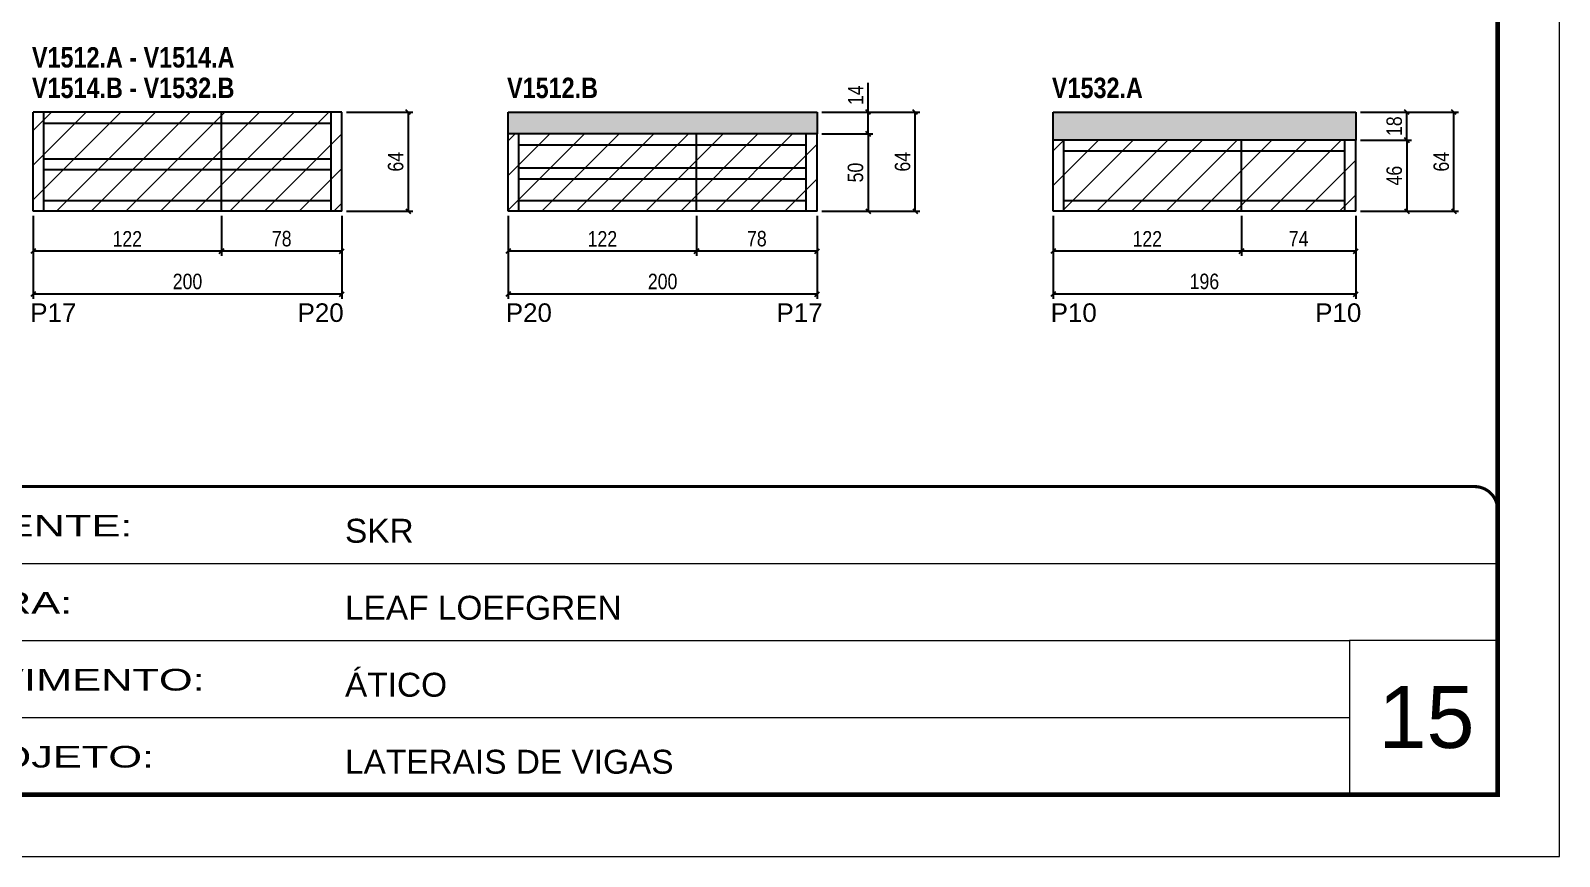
# Model space of a CAD drawing. Extents: x 3309 to 10008, y -2522 to 14608.
# Drawn here: x 6988 to 7978, y 10112 to 10646 of the extents above; entities that cross this region are included whole.
import ezdxf

# ---------------------------------------------------------------- set-up
doc = ezdxf.new("R2010")
doc.units = 0
doc.linetypes.add('CONTINUO', pattern=[0])
doc.linetypes.add('DASHED', pattern=[0.75, 0.5, -0.25])
for name, color, linetype in [('5', 5, 'Continuous'), ('COTA', 241, 'Continuous'), ('NOMENCLATURA', 7, 'Continuous'), ('Painéis', 200, 'Continuous'), ('SARR_2.2x7', 40, 'Continuous')]:
    doc.layers.add(name, color=color, linetype=linetype)
for name, color, linetype, lineweight in [('CARIMBO', 255, 'Continuous', 9), ('Folhas', 255, 'Continuous', 9), ('Hachura', 251, 'Continuous', 9), ('SARRAFO DE PRESSAO', 251, 'DASHED', 9)]:
    doc.layers.add(name, color=color, linetype=linetype, lineweight=lineweight)
doc.styles.add('ARIAL', font='arial.ttf')
doc.styles.add('COTA TECNICA', font='techl___.ttf', dxfattribs={"height": 10})
doc.styles.get("Standard").update_dxf_attribs({"font": 'arial.ttf'})
doc.styles.add('TECNICA', font='techb___.ttf', dxfattribs={"height": 10})
doc.styles.add('Tecnologia', font='')
doc.styles.get('Tecnologia').set_extended_font_data('Forgotten Futurist')
doc.dimstyles.new('PAINEL', dxfattribs={"dimtxt": 10, "dimasz": 3, "dimexe": 3, "dimexo": 3, "dimgap": 3, "dimtad": 1, "dimdec": 1, "dimzin": 12, "dimdsep": 46, "dimtxsty": 'COTA TECNICA', "dimblk1": 'OBLIQUE', "dimblk2": 'OBLIQUE', "dimsah": 1, "dimcen": 0.9, "dimclrd": 4, "dimclre": 4, "dimclrt": 240, "dimadec": 1, "dimazin": 3, "dimtfac": 1, "dimtdec": 1, "dimtmove": 0, "dimatfit": 3, "dimfxl": 1, "dimtolj": 1, "dimtzin": 12, "dimarcsym": 0})

# ---------------------------------------------------------------- blocks, each defined once
blk = doc.blocks.new('9999999999')
at = {"color": 30, "linetype": 'CONTINUO'}
for p, q in [((98564.56, 34379.64), (99583.98, 34379.64)), ((98564.56, 34329.83), (99487.98, 34329.83)), ((99583.98, 34329.83), (99487.98, 34329.83)), ((99487.98, 34329.83), (99487.98, 34230.21)), ((98564.56, 34280.02), (99487.98, 34280.02))]:
    blk.add_line(p, q, dxfattribs=at)
at = {"color": 30, "linetype": 'CONTINUO', "const_width": 2}
blk.add_lwpolyline([(99583.98, 34230.21), (99583.98, 34414.45, 0.414214), (99568.98, 34429.45), (98228.98, 34429.45, 0.414214), (98213.98, 34414.45), (98213.98, 34245.21, 0.414214), (98228.98, 34230.21), (99583.98, 34230.21)], format="xyb", dxfattribs=at)
at = {"layer": 'Folhas'}
blk.add_lwpolyline([(98138.98, 34190.21), (99623.98, 34190.21), (99623.98, 35240.21), (98138.98, 35240.21)], close=True, dxfattribs=at)
at = {"layer": 'Folhas', "color": 30, "const_width": 3}
blk.add_lwpolyline([(98213.98, 34230.21), (99583.98, 34230.21), (99583.98, 35200.21), (98213.98, 35200.21)], close=True, dxfattribs=at)
at = {"color": 7, "linetype": 'Continuous', "ltscale": 5, "style": 'ARIAL'}
for s, height, p in [('SKR', 15.483, (98837.68, 34393.13)), ('LEAF LOEFGREN', 15.4829, (98837.68, 34343.32)), ('ÁTICO', 15.483, (98837.68, 34293.51)), ('LATERAIS DE VIGAS', 15.4829, (98837.68, 34243.7))]:
    blk.add_text(s, height=height, dxfattribs=at).set_placement(p)
at = {"layer": 'Folhas', "color": 7, "style": 'Tecnologia', "width": 1.5}
for s, p in [('CLIENTE:', (98573.65, 34397.17)), ('OBRA:', (98573.65, 34347.31)), ('PAVIMENTO:', (98573.65, 34297.5)), ('PROJETO:', (98573.65, 34247.69))]:
    blk.add_text(s, height=14, dxfattribs=at).set_placement(p)
blk = doc.blocks.new('_Oblique')
at = {"color": 0, "linetype": 'ByBlock', "lineweight": -2}
blk.add_line((-0.5, -0.5), (0.5, 0.5), dxfattribs=at)
blk = doc.blocks.new('*D2814')
at = {"layer": 'COTA', "color": 4, "linetype": 'ByBlock', "lineweight": -2, "transparency": 16777216}
for p, q in [((7111.6, 10526.54), (7111.6, 10500.63)), ((7189.6, 10526.54), (7189.6, 10500.63)), ((7189.6, 10503.63), (7111.6, 10503.63))]:
    blk.add_line(p, q, dxfattribs=at)
at = {"layer": 'Defpoints', "color": 0, "linetype": 'ByBlock', "transparency": 16777216}
for p in [(7111.6, 10529.54), (7189.6, 10529.54), (7111.6, 10503.63)]:
    blk.add_point(p, dxfattribs=at)
at = {"layer": 'COTA', "color": 4, "linetype": 'ByBlock', "lineweight": -2, "transparency": 16777216, "xscale": 3, "yscale": 3, "zscale": 3, "rotation": 180}
blk.add_blockref('_Oblique', (7111.6, 10503.63), dxfattribs=at)
at = {"layer": 'COTA', "color": 4, "linetype": 'ByBlock', "lineweight": -2, "transparency": 16777216, "xscale": 3, "yscale": 3, "zscale": 3}
blk.add_blockref('_Oblique', (7189.6, 10503.63), dxfattribs=at)
at = {"layer": 'COTA', "color": 240, "linetype": 'ByBlock', "transparency": 16777216, "insert": (7150.6, 10511.72), "char_height": 10, "attachment_point": 5, "style": 'COTA TECNICA'}
blk.add_mtext('\\A1;78', dxfattribs=at)
blk = doc.blocks.new('*D2815')
at = {"layer": 'COTA', "color": 4, "linetype": 'ByBlock', "lineweight": -2, "transparency": 16777216}
for p, q in [((6989.6, 10526.54), (6989.6, 10500.63)), ((7111.6, 10526.54), (7111.6, 10500.63)), ((7111.6, 10503.63), (6989.6, 10503.63))]:
    blk.add_line(p, q, dxfattribs=at)
at = {"layer": 'Defpoints', "color": 0, "linetype": 'ByBlock', "transparency": 16777216}
for p in [(6989.6, 10529.54), (7111.6, 10529.54), (6989.6, 10503.63)]:
    blk.add_point(p, dxfattribs=at)
at = {"layer": 'COTA', "color": 4, "linetype": 'ByBlock', "lineweight": -2, "transparency": 16777216, "xscale": 3, "yscale": 3, "zscale": 3, "rotation": 180}
blk.add_blockref('_Oblique', (6989.6, 10503.63), dxfattribs=at)
at = {"layer": 'COTA', "color": 4, "linetype": 'ByBlock', "lineweight": -2, "transparency": 16777216, "xscale": 3, "yscale": 3, "zscale": 3}
blk.add_blockref('_Oblique', (7111.6, 10503.63), dxfattribs=at)
at = {"layer": 'COTA', "color": 240, "linetype": 'ByBlock', "transparency": 16777216, "insert": (7050.6, 10511.68), "char_height": 10, "attachment_point": 5, "style": 'COTA TECNICA'}
blk.add_mtext('\\A1;122', dxfattribs=at)
blk = doc.blocks.new('*D2830')
at = {"layer": 'COTA', "color": 4, "linetype": 'ByBlock', "lineweight": -2, "transparency": 16777216}
for p, q in [((6989.6, 10526.54), (6989.6, 10472.92)), ((7189.6, 10526.54), (7189.6, 10472.92)), ((7189.6, 10475.92), (6989.6, 10475.92))]:
    blk.add_line(p, q, dxfattribs=at)
at = {"layer": 'Defpoints', "color": 0, "linetype": 'ByBlock', "transparency": 16777216}
for p in [(6989.6, 10529.54), (7189.6, 10529.54), (6989.6, 10475.92)]:
    blk.add_point(p, dxfattribs=at)
at = {"layer": 'COTA', "color": 4, "linetype": 'ByBlock', "lineweight": -2, "transparency": 16777216, "xscale": 3, "yscale": 3, "zscale": 3, "rotation": 180}
blk.add_blockref('_Oblique', (6989.6, 10475.92), dxfattribs=at)
at = {"layer": 'COTA', "color": 4, "linetype": 'ByBlock', "lineweight": -2, "transparency": 16777216, "xscale": 3, "yscale": 3, "zscale": 3}
blk.add_blockref('_Oblique', (7189.6, 10475.92), dxfattribs=at)
at = {"layer": 'COTA', "color": 240, "linetype": 'ByBlock', "transparency": 16777216, "insert": (7089.6, 10484.02), "char_height": 10, "attachment_point": 5, "style": 'COTA TECNICA'}
blk.add_mtext('\\A1;200', dxfattribs=at)
blk = doc.blocks.new('*D2831')
at = {"layer": 'COTA', "color": 4, "lineweight": -2, "transparency": 16777216}
for p, q in [((7192.6, 10593.54), (7235.49, 10593.54)), ((7232.49, 10593.54), (7232.49, 10529.54)), ((7192.6, 10529.54), (7235.49, 10529.54))]:
    blk.add_line(p, q, dxfattribs=at)
at = {"layer": 'Defpoints', "color": 0, "transparency": 16777216}
for p in [(7189.6, 10593.54), (7189.6, 10529.54), (7232.49, 10529.54)]:
    blk.add_point(p, dxfattribs=at)
at = {"layer": 'COTA', "color": 4, "lineweight": -2, "transparency": 16777216, "xscale": 3, "yscale": 3, "zscale": 3}
for p, rotation in [((7232.49, 10593.54), 90), ((7232.49, 10529.54), 270)]:
    blk.add_blockref('_Oblique', p, dxfattribs=dict(at, rotation=rotation))
at = {"layer": 'COTA', "color": 240, "transparency": 16777216, "insert": (7224.39, 10561.54), "char_height": 10, "attachment_point": 5, "rotation": 90, "style": 'COTA TECNICA'}
blk.add_mtext('\\A1;64', dxfattribs=at)
blk = doc.blocks.new('*D2816')
at = {"layer": 'COTA', "color": 4, "linetype": 'ByBlock', "lineweight": -2, "transparency": 16777216}
for p, q in [((7419.22, 10526.54), (7419.22, 10500.63)), ((7497.22, 10526.54), (7497.22, 10500.63)), ((7497.22, 10503.63), (7419.22, 10503.63))]:
    blk.add_line(p, q, dxfattribs=at)
at = {"layer": 'Defpoints', "color": 0, "linetype": 'ByBlock', "transparency": 16777216}
for p in [(7419.22, 10529.54), (7497.22, 10529.54), (7419.22, 10503.63)]:
    blk.add_point(p, dxfattribs=at)
at = {"layer": 'COTA', "color": 4, "linetype": 'ByBlock', "lineweight": -2, "transparency": 16777216, "xscale": 3, "yscale": 3, "zscale": 3, "rotation": 180}
blk.add_blockref('_Oblique', (7419.22, 10503.63), dxfattribs=at)
at = {"layer": 'COTA', "color": 4, "linetype": 'ByBlock', "lineweight": -2, "transparency": 16777216, "xscale": 3, "yscale": 3, "zscale": 3}
blk.add_blockref('_Oblique', (7497.22, 10503.63), dxfattribs=at)
at = {"layer": 'COTA', "color": 240, "linetype": 'ByBlock', "transparency": 16777216, "insert": (7458.22, 10511.72), "char_height": 10, "attachment_point": 5, "style": 'COTA TECNICA'}
blk.add_mtext('\\A1;78', dxfattribs=at)
blk = doc.blocks.new('*D2817')
at = {"layer": 'COTA', "color": 4, "linetype": 'ByBlock', "lineweight": -2, "transparency": 16777216}
for p, q in [((7297.22, 10526.54), (7297.22, 10500.63)), ((7419.22, 10526.54), (7419.22, 10500.63)), ((7419.22, 10503.63), (7297.22, 10503.63))]:
    blk.add_line(p, q, dxfattribs=at)
at = {"layer": 'Defpoints', "color": 0, "linetype": 'ByBlock', "transparency": 16777216}
for p in [(7297.22, 10529.54), (7419.22, 10529.54), (7297.22, 10503.63)]:
    blk.add_point(p, dxfattribs=at)
at = {"layer": 'COTA', "color": 4, "linetype": 'ByBlock', "lineweight": -2, "transparency": 16777216, "xscale": 3, "yscale": 3, "zscale": 3, "rotation": 180}
blk.add_blockref('_Oblique', (7297.22, 10503.63), dxfattribs=at)
at = {"layer": 'COTA', "color": 4, "linetype": 'ByBlock', "lineweight": -2, "transparency": 16777216, "xscale": 3, "yscale": 3, "zscale": 3}
blk.add_blockref('_Oblique', (7419.22, 10503.63), dxfattribs=at)
at = {"layer": 'COTA', "color": 240, "linetype": 'ByBlock', "transparency": 16777216, "insert": (7358.22, 10511.68), "char_height": 10, "attachment_point": 5, "style": 'COTA TECNICA'}
blk.add_mtext('\\A1;122', dxfattribs=at)
blk = doc.blocks.new('*D2832')
at = {"layer": 'COTA', "color": 4, "linetype": 'ByBlock', "lineweight": -2, "transparency": 16777216}
for p, q in [((7297.22, 10526.54), (7297.22, 10472.92)), ((7497.22, 10526.54), (7497.22, 10472.92)), ((7497.22, 10475.92), (7297.22, 10475.92))]:
    blk.add_line(p, q, dxfattribs=at)
at = {"layer": 'Defpoints', "color": 0, "linetype": 'ByBlock', "transparency": 16777216}
for p in [(7297.22, 10529.54), (7497.22, 10529.54), (7297.22, 10475.92)]:
    blk.add_point(p, dxfattribs=at)
at = {"layer": 'COTA', "color": 4, "linetype": 'ByBlock', "lineweight": -2, "transparency": 16777216, "xscale": 3, "yscale": 3, "zscale": 3, "rotation": 180}
blk.add_blockref('_Oblique', (7297.22, 10475.92), dxfattribs=at)
at = {"layer": 'COTA', "color": 4, "linetype": 'ByBlock', "lineweight": -2, "transparency": 16777216, "xscale": 3, "yscale": 3, "zscale": 3}
blk.add_blockref('_Oblique', (7497.22, 10475.92), dxfattribs=at)
at = {"layer": 'COTA', "color": 240, "linetype": 'ByBlock', "transparency": 16777216, "insert": (7397.22, 10484.02), "char_height": 10, "attachment_point": 5, "style": 'COTA TECNICA'}
blk.add_mtext('\\A1;200', dxfattribs=at)
blk = doc.blocks.new('*D2833')
at = {"layer": 'COTA', "color": 4, "lineweight": -2, "transparency": 16777216}
for p, q in [((7500.22, 10579.54), (7533.24, 10579.54)), ((7530.24, 10579.54), (7530.24, 10529.54)), ((7500.22, 10529.54), (7533.24, 10529.54))]:
    blk.add_line(p, q, dxfattribs=at)
at = {"layer": 'Defpoints', "color": 0, "transparency": 16777216}
for p in [(7497.22, 10579.54), (7497.22, 10529.54), (7530.24, 10529.54)]:
    blk.add_point(p, dxfattribs=at)
at = {"layer": 'COTA', "color": 4, "lineweight": -2, "transparency": 16777216, "xscale": 3, "yscale": 3, "zscale": 3}
for p, rotation in [((7530.24, 10579.54), 90), ((7530.24, 10529.54), 270)]:
    blk.add_blockref('_Oblique', p, dxfattribs=dict(at, rotation=rotation))
at = {"layer": 'COTA', "color": 240, "transparency": 16777216, "insert": (7522.13, 10554.54), "char_height": 10, "attachment_point": 5, "rotation": 90, "style": 'COTA TECNICA'}
blk.add_mtext('\\A1;50', dxfattribs=at)
blk = doc.blocks.new('*D2845')
at = {"layer": 'COTA', "color": 4, "lineweight": -2, "transparency": 16777216}
for p, q in [((7530.24, 10593.54), (7530.24, 10612.66)), ((7500.22, 10593.54), (7533.24, 10593.54)), ((7530.24, 10579.54), (7530.24, 10593.54)), ((7500.22, 10579.54), (7533.24, 10579.54))]:
    blk.add_line(p, q, dxfattribs=at)
at = {"layer": 'Defpoints', "color": 0, "transparency": 16777216}
for p in [(7497.22, 10593.54), (7530.24, 10593.54), (7497.22, 10579.54)]:
    blk.add_point(p, dxfattribs=at)
at = {"layer": 'COTA', "color": 4, "lineweight": -2, "transparency": 16777216, "xscale": 3, "yscale": 3, "zscale": 3}
for p, rotation in [((7530.24, 10593.54), 90), ((7530.24, 10579.54), 270)]:
    blk.add_blockref('_Oblique', p, dxfattribs=dict(at, rotation=rotation))
at = {"layer": 'COTA', "color": 240, "transparency": 16777216, "insert": (7522.17, 10604.6), "char_height": 10, "attachment_point": 5, "rotation": 90, "style": 'COTA TECNICA'}
blk.add_mtext('\\A1;14', dxfattribs=at)
blk = doc.blocks.new('*D2846')
at = {"layer": 'COTA', "color": 4, "lineweight": -2, "transparency": 16777216}
for p, q in [((7500.22, 10593.54), (7563.7, 10593.54)), ((7560.7, 10529.54), (7560.7, 10593.54)), ((7500.22, 10529.54), (7563.7, 10529.54))]:
    blk.add_line(p, q, dxfattribs=at)
at = {"layer": 'Defpoints', "color": 0, "transparency": 16777216}
for p in [(7497.22, 10593.54), (7560.7, 10593.54), (7497.22, 10529.54)]:
    blk.add_point(p, dxfattribs=at)
at = {"layer": 'COTA', "color": 4, "lineweight": -2, "transparency": 16777216, "xscale": 3, "yscale": 3, "zscale": 3}
for p, rotation in [((7560.7, 10593.54), 90), ((7560.7, 10529.54), 270)]:
    blk.add_blockref('_Oblique', p, dxfattribs=dict(at, rotation=rotation))
at = {"layer": 'COTA', "color": 240, "transparency": 16777216, "insert": (7552.6, 10561.54), "char_height": 10, "attachment_point": 5, "rotation": 90, "style": 'COTA TECNICA'}
blk.add_mtext('\\A1;64', dxfattribs=at)
blk = doc.blocks.new('*D2812')
at = {"layer": 'COTA', "color": 4, "linetype": 'ByBlock', "lineweight": -2, "transparency": 16777216}
for p, q in [((7772.02, 10526.54), (7772.02, 10500.63)), ((7846.02, 10526.54), (7846.02, 10500.63)), ((7846.02, 10503.63), (7772.02, 10503.63))]:
    blk.add_line(p, q, dxfattribs=at)
at = {"layer": 'Defpoints', "color": 0, "linetype": 'ByBlock', "transparency": 16777216}
for p in [(7772.02, 10529.54), (7846.02, 10529.54), (7772.02, 10503.63)]:
    blk.add_point(p, dxfattribs=at)
at = {"layer": 'COTA', "color": 4, "linetype": 'ByBlock', "lineweight": -2, "transparency": 16777216, "xscale": 3, "yscale": 3, "zscale": 3, "rotation": 180}
blk.add_blockref('_Oblique', (7772.02, 10503.63), dxfattribs=at)
at = {"layer": 'COTA', "color": 4, "linetype": 'ByBlock', "lineweight": -2, "transparency": 16777216, "xscale": 3, "yscale": 3, "zscale": 3}
blk.add_blockref('_Oblique', (7846.02, 10503.63), dxfattribs=at)
at = {"layer": 'COTA', "color": 240, "linetype": 'ByBlock', "transparency": 16777216, "insert": (7809.02, 10511.7), "char_height": 10, "attachment_point": 5, "style": 'COTA TECNICA'}
blk.add_mtext('\\A1;74', dxfattribs=at)
blk = doc.blocks.new('*D2813')
at = {"layer": 'COTA', "color": 4, "linetype": 'ByBlock', "lineweight": -2, "transparency": 16777216}
for p, q in [((7650.02, 10526.54), (7650.02, 10500.63)), ((7772.02, 10526.54), (7772.02, 10500.63)), ((7772.02, 10503.63), (7650.02, 10503.63))]:
    blk.add_line(p, q, dxfattribs=at)
at = {"layer": 'Defpoints', "color": 0, "linetype": 'ByBlock', "transparency": 16777216}
for p in [(7650.02, 10529.54), (7772.02, 10529.54), (7650.02, 10503.63)]:
    blk.add_point(p, dxfattribs=at)
at = {"layer": 'COTA', "color": 4, "linetype": 'ByBlock', "lineweight": -2, "transparency": 16777216, "xscale": 3, "yscale": 3, "zscale": 3, "rotation": 180}
blk.add_blockref('_Oblique', (7650.02, 10503.63), dxfattribs=at)
at = {"layer": 'COTA', "color": 4, "linetype": 'ByBlock', "lineweight": -2, "transparency": 16777216, "xscale": 3, "yscale": 3, "zscale": 3}
blk.add_blockref('_Oblique', (7772.02, 10503.63), dxfattribs=at)
at = {"layer": 'COTA', "color": 240, "linetype": 'ByBlock', "transparency": 16777216, "insert": (7711.02, 10511.68), "char_height": 10, "attachment_point": 5, "style": 'COTA TECNICA'}
blk.add_mtext('\\A1;122', dxfattribs=at)
blk = doc.blocks.new('*D2826')
at = {"layer": 'COTA', "color": 4, "linetype": 'ByBlock', "lineweight": -2, "transparency": 16777216}
for p, q in [((7650.02, 10526.54), (7650.02, 10472.92)), ((7846.02, 10526.54), (7846.02, 10472.92)), ((7846.02, 10475.92), (7650.02, 10475.92))]:
    blk.add_line(p, q, dxfattribs=at)
at = {"layer": 'Defpoints', "color": 0, "linetype": 'ByBlock', "transparency": 16777216}
for p in [(7650.02, 10529.54), (7846.02, 10529.54), (7650.02, 10475.92)]:
    blk.add_point(p, dxfattribs=at)
at = {"layer": 'COTA', "color": 4, "linetype": 'ByBlock', "lineweight": -2, "transparency": 16777216, "xscale": 3, "yscale": 3, "zscale": 3, "rotation": 180}
blk.add_blockref('_Oblique', (7650.02, 10475.92), dxfattribs=at)
at = {"layer": 'COTA', "color": 4, "linetype": 'ByBlock', "lineweight": -2, "transparency": 16777216, "xscale": 3, "yscale": 3, "zscale": 3}
blk.add_blockref('_Oblique', (7846.02, 10475.92), dxfattribs=at)
at = {"layer": 'COTA', "color": 240, "linetype": 'ByBlock', "transparency": 16777216, "insert": (7748.02, 10484.05), "char_height": 10, "attachment_point": 5, "style": 'COTA TECNICA'}
blk.add_mtext('\\A1;196', dxfattribs=at)
blk = doc.blocks.new('*D2827')
at = {"layer": 'COTA', "color": 4, "lineweight": -2, "transparency": 16777216}
for p, q in [((7849.02, 10575.54), (7882.04, 10575.54)), ((7879.04, 10575.54), (7879.04, 10529.54)), ((7849.02, 10529.54), (7882.04, 10529.54))]:
    blk.add_line(p, q, dxfattribs=at)
at = {"layer": 'Defpoints', "color": 0, "transparency": 16777216}
for p in [(7846.02, 10575.54), (7846.02, 10529.54), (7879.04, 10529.54)]:
    blk.add_point(p, dxfattribs=at)
at = {"layer": 'COTA', "color": 4, "lineweight": -2, "transparency": 16777216, "xscale": 3, "yscale": 3, "zscale": 3}
for p, rotation in [((7879.04, 10575.54), 90), ((7879.04, 10529.54), 270)]:
    blk.add_blockref('_Oblique', p, dxfattribs=dict(at, rotation=rotation))
at = {"layer": 'COTA', "color": 240, "transparency": 16777216, "insert": (7870.94, 10552.54), "char_height": 10, "attachment_point": 5, "rotation": 90, "style": 'COTA TECNICA'}
blk.add_mtext('\\A1;46', dxfattribs=at)
blk = doc.blocks.new('*D2828')
at = {"layer": 'COTA', "color": 4, "lineweight": -2, "transparency": 16777216}
for p, q in [((7849.02, 10593.54), (7882.04, 10593.54)), ((7879.04, 10575.54), (7879.04, 10593.54)), ((7849.02, 10575.54), (7882.04, 10575.54))]:
    blk.add_line(p, q, dxfattribs=at)
at = {"layer": 'Defpoints', "color": 0, "transparency": 16777216}
for p in [(7846.02, 10593.54), (7879.04, 10593.54), (7846.02, 10575.54)]:
    blk.add_point(p, dxfattribs=at)
at = {"layer": 'COTA', "color": 4, "lineweight": -2, "transparency": 16777216, "xscale": 3, "yscale": 3, "zscale": 3}
for p, rotation in [((7879.04, 10593.54), 90), ((7879.04, 10575.54), 270)]:
    blk.add_blockref('_Oblique', p, dxfattribs=dict(at, rotation=rotation))
at = {"layer": 'COTA', "color": 240, "transparency": 16777216, "insert": (7870.95, 10584.54), "char_height": 10, "attachment_point": 5, "rotation": 90, "style": 'COTA TECNICA'}
blk.add_mtext('\\A1;18', dxfattribs=at)
blk = doc.blocks.new('*D2829')
at = {"layer": 'COTA', "color": 4, "lineweight": -2, "transparency": 16777216}
for p, q in [((7849.02, 10593.54), (7912.5, 10593.54)), ((7909.5, 10529.54), (7909.5, 10593.54)), ((7849.02, 10529.54), (7912.5, 10529.54))]:
    blk.add_line(p, q, dxfattribs=at)
at = {"layer": 'Defpoints', "color": 0, "transparency": 16777216}
for p in [(7846.02, 10593.54), (7909.5, 10593.54), (7846.02, 10529.54)]:
    blk.add_point(p, dxfattribs=at)
at = {"layer": 'COTA', "color": 4, "lineweight": -2, "transparency": 16777216, "xscale": 3, "yscale": 3, "zscale": 3}
for p, rotation in [((7909.5, 10593.54), 90), ((7909.5, 10529.54), 270)]:
    blk.add_blockref('_Oblique', p, dxfattribs=dict(at, rotation=rotation))
at = {"layer": 'COTA', "color": 240, "transparency": 16777216, "insert": (7901.4, 10561.54), "char_height": 10, "attachment_point": 5, "rotation": 90, "style": 'COTA TECNICA'}
blk.add_mtext('\\A1;64', dxfattribs=at)

msp = doc.modelspace()

# ---------------------------------------------------------------- hatches: boundary and pattern name
at = {"layer": 'COTA'}
h = msp.add_hatch(dxfattribs=at)
h.set_pattern_fill('AR-CONC', color=256, scale=0.03)
h.set_pattern_definition([(50, (-1849.5357, -31.574), (5.46554, -0.4781726), [0.5715, -6.2865]), (355, (-1849.5357, -31.574), (-1.0573026, 5.7317054), [0.4572, -5.0292175]), (100.451445, (-1849.08, -31.6136), (4.4082374, 5.2535326), [0.4857003, -5.3427073]), (46.1842, (-1849.5357, -30.05), (8.1323712, -1.2612698), [0.85725, -9.42975]), (96.63556, (-1848.858, -30.155), (7.122124, 7.4227837), [0.7285507, -8.014068]), (351.18415, (-1849.536, -30.05), (7.122124, 7.4227837), [0.685799, -7.543792]), (21, (-1848.7737, -30.431), (4.5484317, -3.067956), [0.5715, -6.2865]), (326, (-1848.7737, -30.431), (1.8540609, 5.525639), [0.4572, -5.0292]), (71.451445, (-1848.3946, -30.6864), (6.4024926, 2.457683), [0.4857003, -5.3426981]), (37.5, (-1849.5357, -31.5738), (0.0926581, 2.53665117), [0, -4.96824, 0, -5.1054, 0, -5.04825]), (7.5, (-1849.5357, -31.5738), (2.0045899, 3.00541724), [0, -2.91084, 0, -4.85394, 0, -1.92405]), (327.5, (-1851.235, -31.5738), (4.06771786, -0.17186232), [0, -1.905, 0, -5.9436, 0, -7.8867]), (317.5, (-1851.997, -31.5738), (4.4438754, 0.7627947), [0, -2.4765, 0, -3.94716, 0, -5.6007])])
h.paths.add_polyline_path([(7497.22, 10593.54), (7297.22, 10593.54), (7297.22, 10579.54), (7497.22, 10579.54)])
h = msp.add_hatch(dxfattribs=at)
h.set_pattern_fill('AR-CONC', color=256, scale=0.03)
h.set_pattern_definition([(50, (-1496.7303, -35.574), (5.46554, -0.4781726), [0.5715, -6.2865]), (355, (-1496.7303, -35.574), (-1.0573026, 5.7317054), [0.4572, -5.0292175]), (100.451445, (-1496.275, -35.6136), (4.4082374, 5.2535326), [0.4857003, -5.3427073]), (46.1842, (-1496.73, -34.05), (8.1323712, -1.2612698), [0.85725, -9.42975]), (96.63556, (-1496.053, -34.155), (7.122124, 7.4227837), [0.7285507, -8.014068]), (351.18415, (-1496.73, -34.05), (7.122124, 7.4227837), [0.685799, -7.543792]), (21, (-1495.9683, -34.431), (4.5484317, -3.067956), [0.5715, -6.2865]), (326, (-1495.9683, -34.431), (1.8540609, 5.525639), [0.4572, -5.0292]), (71.451445, (-1495.5893, -34.6864), (6.4024926, 2.457683), [0.4857003, -5.3426981]), (37.5, (-1496.7303, -35.5738), (0.0926581, 2.53665117), [0, -4.96824, 0, -5.1054, 0, -5.04825]), (7.5, (-1496.7303, -35.5738), (2.0045899, 3.00541724), [0, -2.91084, 0, -4.85394, 0, -1.92405]), (327.5, (-1498.4296, -35.5738), (4.06771786, -0.17186232), [0, -1.905, 0, -5.9436, 0, -7.8867]), (317.5, (-1499.1916, -35.5738), (4.4438754, 0.7627947), [0, -2.4765, 0, -3.94716, 0, -5.6007])])
h.paths.add_polyline_path([(7650.02, 10575.54), (7846.02, 10575.54), (7846.02, 10593.54), (7650.02, 10593.54)])
at = {"layer": 'Hachura', "linetype": 'ByBlock'}
h = msp.add_hatch(dxfattribs=at)
h.set_pattern_fill('ANSI31', color=256, scale=5)
h.paths.add_polyline_path([(7111.6, 10529.54), (7111.6, 10593.54), (6989.6, 10593.54), (6989.6, 10529.54)])
h.paths.add_polyline_path([(7189.6, 10593.54), (7111.6, 10593.54), (7111.6, 10529.54), (7189.6, 10529.54)])
h.paths.add_polyline_path([(7419.22, 10579.54), (7297.22, 10579.54), (7297.22, 10529.54), (7419.22, 10529.54)])
h.paths.add_polyline_path([(7497.22, 10529.54), (7497.22, 10579.54), (7419.22, 10579.54), (7419.22, 10529.54)])
h.paths.add_polyline_path([(7650.02, 10575.54), (7650.02, 10529.54), (7772.02, 10529.54), (7772.02, 10575.54)])
h.paths.add_polyline_path([(7772.02, 10575.54), (7772.02, 10529.54), (7846.02, 10529.54), (7846.02, 10575.54)])

# ---------------------------------------------------------------- linework, layer by layer
at = {"layer": 'COTA'}
for p, q in [((7297.22, 10579.54), (7297.22, 10593.54)), ((7297.22, 10593.54), (7497.22, 10593.54)), ((7497.22, 10593.54), (7497.22, 10579.54)), ((7650.02, 10575.54), (7650.02, 10593.54)), ((7650.02, 10593.54), (7846.02, 10593.54)), ((7846.02, 10593.54), (7846.02, 10575.54))]:
    msp.add_line(p, q, dxfattribs=at)
at = {"layer": 'Painéis', "linetype": 'ByBlock'}
for p, q in [((7189.6, 10593.54), (6989.6, 10593.54)), ((6989.6, 10529.54), (6989.6, 10593.54)), ((7111.6, 10529.54), (7111.6, 10593.54)), ((7189.6, 10529.54), (7189.6, 10593.54)), ((7497.22, 10579.54), (7297.22, 10579.54)), ((7297.22, 10529.54), (7297.22, 10579.54)), ((7419.22, 10529.54), (7419.22, 10579.54)), ((7497.22, 10529.54), (7497.22, 10579.54)), ((7846.02, 10575.54), (7650.02, 10575.54)), ((7650.02, 10529.54), (7650.02, 10575.54)), ((7772.02, 10529.54), (7772.02, 10575.54)), ((7846.02, 10529.54), (7846.02, 10575.54)), ((7189.6, 10529.54), (6989.6, 10529.54)), ((7497.22, 10529.54), (7297.22, 10529.54)), ((7846.02, 10529.54), (7650.02, 10529.54))]:
    msp.add_line(p, q, dxfattribs=at)
at = {"layer": 'SARR_2.2x7', "linetype": 'Continuous'}
for p, q in [((6996.6, 10529.54), (6996.6, 10593.54)), ((7182.6, 10529.54), (7182.6, 10593.54)), ((6996.6, 10586.54), (7111.6, 10586.54)), ((7111.6, 10586.54), (7182.6, 10586.54)), ((7304.22, 10529.54), (7304.22, 10579.54)), ((7304.22, 10572.54), (7419.22, 10572.54)), ((7419.22, 10572.54), (7490.22, 10572.54)), ((7490.22, 10529.54), (7490.22, 10579.54)), ((7657.02, 10529.54), (7657.02, 10575.54)), ((7839.02, 10529.54), (7839.02, 10575.54)), ((6996.6, 10563.47), (7111.6, 10563.47)), ((7111.6, 10563.47), (7182.6, 10563.47)), ((7657.02, 10568.54), (7772.02, 10568.54)), ((7772.02, 10568.54), (7839.02, 10568.54)), ((6996.6, 10556.47), (7111.6, 10556.47)), ((7111.6, 10556.47), (7182.6, 10556.47)), ((7304.22, 10557.56), (7419.22, 10557.56)), ((7419.22, 10557.56), (7490.22, 10557.56)), ((7304.22, 10550.56), (7419.22, 10550.56)), ((7419.22, 10550.56), (7490.22, 10550.56)), ((6996.6, 10536.54), (7111.6, 10536.54)), ((7111.6, 10536.54), (7182.6, 10536.54)), ((7304.22, 10536.54), (7419.22, 10536.54)), ((7419.22, 10536.54), (7490.22, 10536.54)), ((7657.02, 10536.54), (7772.02, 10536.54)), ((7772.02, 10536.54), (7839.02, 10536.54))]:
    msp.add_line(p, q, dxfattribs=at)

# ---------------------------------------------------------------- block references
at = {"layer": 'SARRAFO DE PRESSAO', "color": 6, "linetype": 'ByBlock'}
msp.add_blockref('9999999999', (-91646.11, -24078.07), dxfattribs=at)

# ---------------------------------------------------------------- texts
at = {"layer": '5', "linetype": 'Continuous'}
for s, rotation, p in [('P17', 0.00004, (6987.8, 10457.91)), ('P20', 0.00004, (7160.89, 10457.91)), ('P20', 359.99996, (7295.69, 10457.91)), ('P17', 359.99996, (7470.97, 10457.91)), ('P10', 359.99996, (7648.49, 10457.91)), ('P10', 359.99996, (7819.78, 10457.91))]:
    msp.add_text(s, height=12, rotation=rotation, dxfattribs=at).set_placement(p)
at = {"layer": 'CARIMBO', "style": 'ARIAL'}
msp.add_text('15', height=40, dxfattribs=at).set_placement((7860.73, 10182.28))
at = {"layer": 'NOMENCLATURA', "style": 'TECNICA'}
for s, p in [('V1512.A - V1514.A', (6988.88, 10622.47)), ('V1514.B - V1532.B', (6988.88, 10602.73)), ('V1512.B', (7296.5, 10602.73)), ('V1532.A', (7649.31, 10602.73))]:
    msp.add_text(s, height=13.2, dxfattribs=at).set_placement(p)

# ---------------------------------------------------------------- dimensions: what is measured, and where the dimension line sits
at = {"layer": 'COTA'}
for base, p1, p2, picture, middle in [((7530.24, 10593.54), (7497.22, 10579.54), (7497.22, 10593.54), '*D2845', (7522.17, 10604.6)), ((7232.49, 10529.54), (7189.6, 10593.54), (7189.6, 10529.54), '*D2831', (7224.39, 10561.54)), ((7560.7, 10593.54), (7497.22, 10529.54), (7497.22, 10593.54), '*D2846', (7552.6, 10561.54)), ((7879.04, 10593.54), (7846.02, 10575.54), (7846.02, 10593.54), '*D2828', (7870.95, 10584.54)), ((7909.5, 10593.54), (7846.02, 10529.54), (7846.02, 10593.54), '*D2829', (7901.4, 10561.54)), ((7530.24, 10529.54), (7497.22, 10579.54), (7497.22, 10529.54), '*D2833', (7522.13, 10554.54)), ((7879.04, 10529.54), (7846.02, 10575.54), (7846.02, 10529.54), '*D2827', (7870.94, 10552.54))]:
    dim = msp.add_linear_dim(base=base, p1=p1, p2=p2, angle=90, dimstyle='PAINEL', dxfattribs=at)
    dim.commit()
    dim.dimension.update_dxf_attribs({"geometry": picture, "text_midpoint": middle})
at = {"layer": 'COTA', "linetype": 'ByBlock'}
for base, p1, p2, picture, middle in [((6989.6, 10503.63), (7111.6, 10529.54), (6989.6, 10529.54), '*D2815', (7050.6, 10511.68)), ((7297.22, 10503.63), (7419.22, 10529.54), (7297.22, 10529.54), '*D2817', (7358.22, 10511.68)), ((7650.02, 10503.63), (7772.02, 10529.54), (7650.02, 10529.54), '*D2813', (7711.02, 10511.68))]:
    dim = msp.add_linear_dim(base=base, p1=p1, p2=p2, angle=180, dimstyle='PAINEL', override={"dimtmove": 1}, dxfattribs=at)
    dim.commit()
    dim.dimension.update_dxf_attribs({"geometry": picture, "text_midpoint": middle})
for base, p1, p2, picture, middle in [((6989.6, 10475.92), (7189.6, 10529.54), (6989.6, 10529.54), '*D2830', (7089.6, 10484.02)), ((7111.6, 10503.63), (7189.6, 10529.54), (7111.6, 10529.54), '*D2814', (7150.6, 10511.72)), ((7297.22, 10475.92), (7497.22, 10529.54), (7297.22, 10529.54), '*D2832', (7397.22, 10484.02)), ((7419.22, 10503.63), (7497.22, 10529.54), (7419.22, 10529.54), '*D2816', (7458.22, 10511.72)), ((7650.02, 10475.92), (7846.02, 10529.54), (7650.02, 10529.54), '*D2826', (7748.02, 10484.05)), ((7772.02, 10503.63), (7846.02, 10529.54), (7772.02, 10529.54), '*D2812', (7809.02, 10511.7))]:
    dim = msp.add_linear_dim(base=base, p1=p1, p2=p2, angle=180, dimstyle='PAINEL', dxfattribs=at)
    dim.commit()
    dim.dimension.update_dxf_attribs({"geometry": picture, "text_midpoint": middle})

doc.saveas('drawing.dxf')
